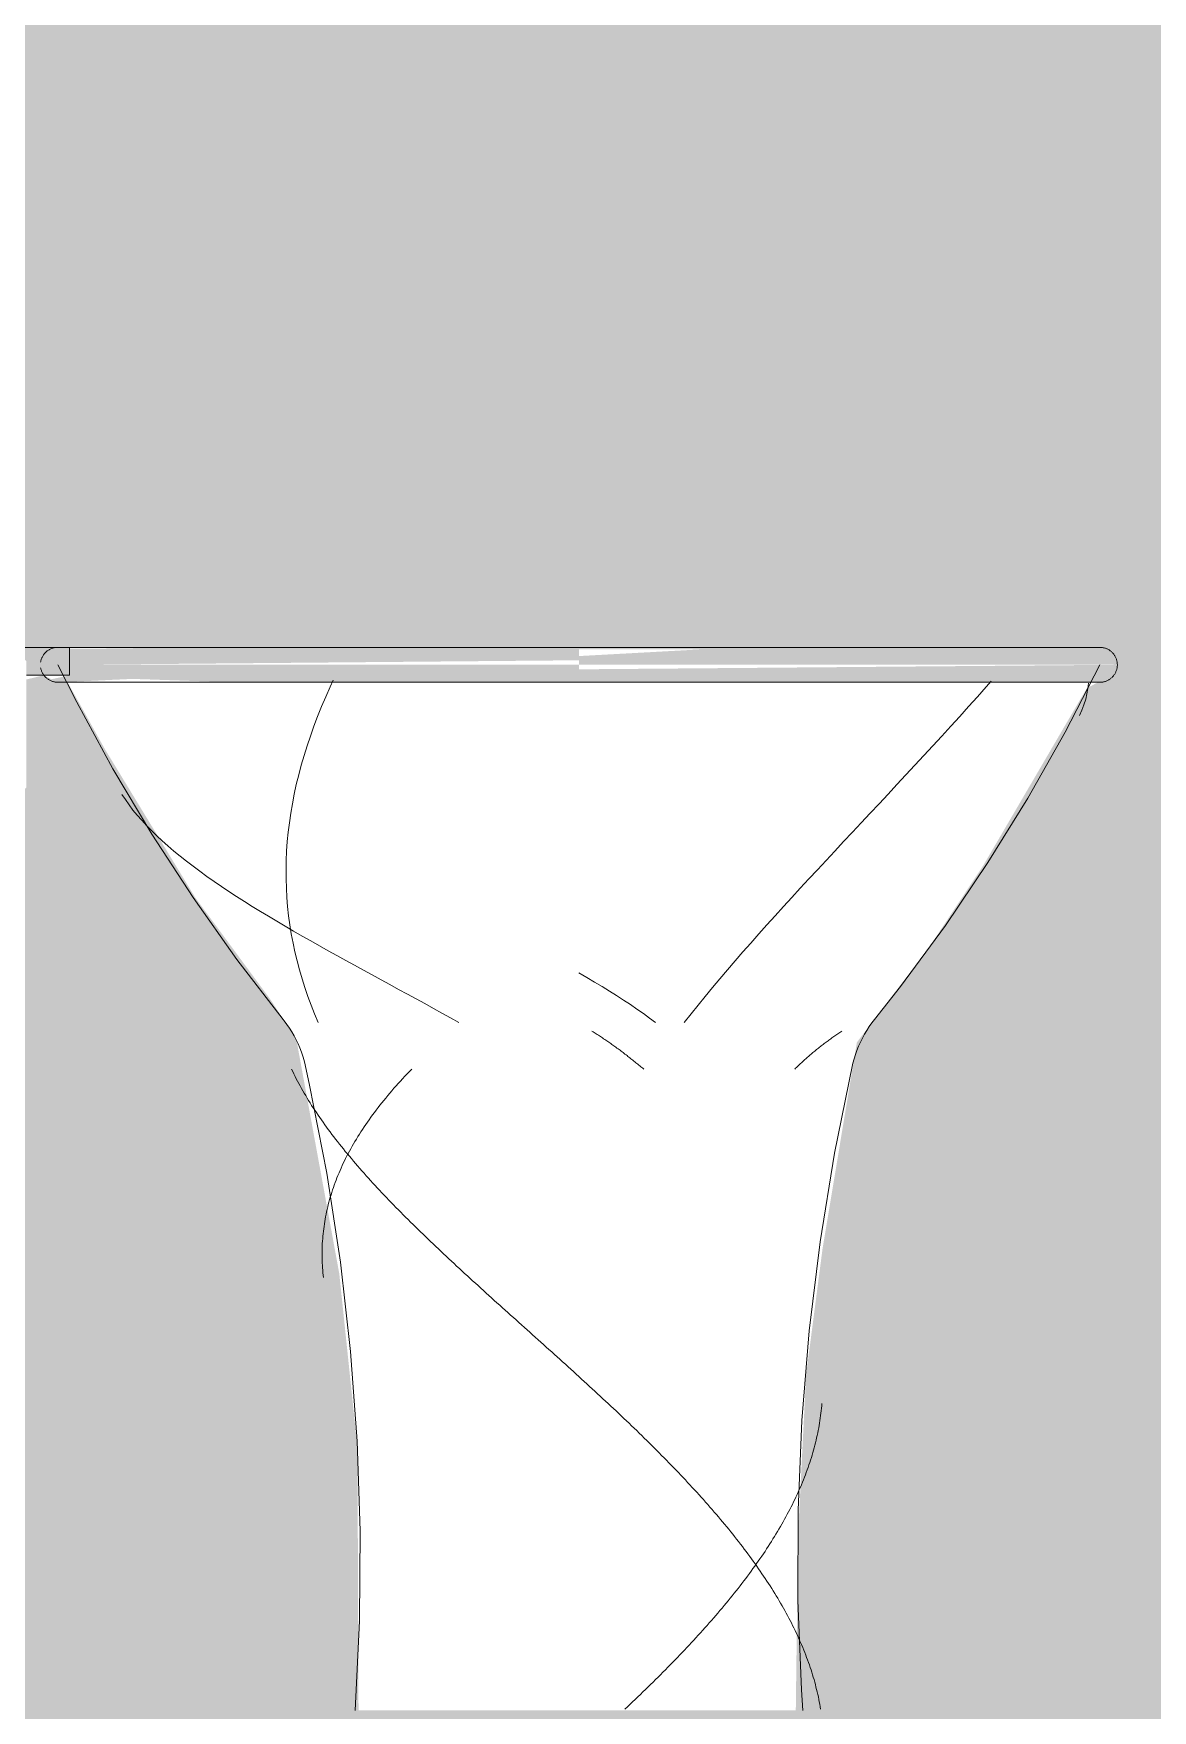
# Model space of a CAD drawing. Header units: inches. Extents: x -54868 to -186, y -265 to 853.
# Drawn here: x -25800.01 to -25780.01, y 101.31 to 131.28 of the extents above; entities that cross this region are included whole.
import ezdxf

# ---------------------------------------------------------------- set-up
doc = ezdxf.new("R2010")
doc.units = ezdxf.units.IN
doc.header["$MEASUREMENT"] = 0
doc.layers.add('A-DOOR', color=31, linetype='Continuous', lineweight=9)
doc.layers.add('Q-SPCQ', color=91, linetype='Continuous', lineweight=9)

# ---------------------------------------------------------------- blocks, each defined once
blk = doc.blocks.new('opening - opening-837279-Section 13')
at = {"layer": 'A-DOOR'}
h = blk.add_hatch(color=256, dxfattribs=at)
h.paths.add_polyline_path([(-25971.89, 0), (-25834.39, 0), (-25834.39, 36), (-25726.39, 36), (-25726.39, 142.018), (-25805.39, 141.94), (-25805.39, 120.312), (-25780.838, 120.258), (-25780.64, 120), (-25780.953, 119.705), (-25781.186, 119.581), (-25783.039, 116.41), (-25784.007, 114.949), (-25785.296, 113.253), (-25785.91, 109.563), (-25786.203, 107.316), (-25786.348, 104.43), (-25786.388, 101.312), (-25794.204, 101.312), (-25794.223, 106.007), (-25794.548, 109.119), (-25795.313, 113.294), (-25795.765, 113.999), (-25797.117, 115.831), (-25798.74, 118.496), (-25799.408, 119.696), (-25799.692, 119.742), (-25799.832, 119.812), (-25800.14, 119.738), (-25800.14, 117.812), (-25803.64, 114.312), (-25805.39, 114.312), (-25805.39, 114), (-25807.89, 114), (-25807.89, 117.353), (-25810.921, 118.688), (-25812.578, 118.688), (-25812.578, 118.813), (-25815.14, 118.813), (-25815.14, 119.437), (-25815.328, 119.437), (-25815.328, 119.75), (-25815.703, 119.75), (-25815.703, 119.312), (-25815.453, 119.312), (-25815.453, 119.125), (-25815.703, 119.125), (-25815.703, 116), (-25822.328, 116), (-25822.399, 119.794), (-25822.678, 119.799), (-25822.831, 120), (-25822.601, 120.202), (-25822.328, 120.25), (-25822.328, 128.125), (-25822.578, 128.125), (-25822.578, 128.312), (-25822.328, 128.312), (-25822.328, 128.75), (-25822.703, 128.75), (-25822.703, 128.437), (-25822.89, 128.437), (-25822.89, 128), (-25826.328, 128), (-25826.328, 130.75), (-25826.453, 130.75), (-25826.535, 135.625), (-25828.522, 135.618), (-25828.968, 135.46), (-25832.384, 142.018), (-25971.39, 142.018), (-25971.39, 145), (-25971.89, 144.961), (-25971.89, 20.032)], flags=0)
h.paths.add_polyline_path([(-25815.703, 120.25), (-25815.328, 120.25), (-25815.24, 120.562), (-25815.14, 120.562), (-25815.14, 122.563), (-25815.01, 122.634), (-25814.901, 123.063), (-25814.89, 123.063), (-25814.89, 134.687), (-25815.14, 134.687), (-25815.14, 135.125), (-25815.328, 135.125), (-25815.328, 135.437), (-25815.703, 135.437), (-25815.703, 135), (-25815.453, 135), (-25815.453, 134.812), (-25815.703, 134.812), (-25815.631, 129.208), (-25815.3, 129.132), (-25815.24, 128.946), (-25815.429, 128.797), (-25815.703, 128.75), (-25815.703, 120.875), (-25815.453, 120.875), (-25815.453, 120.687), (-25815.703, 120.687), (-25815.703, 120.562)], flags=0)
h.paths.add_polyline_path([(-25807.89, 120.384), (-25807.89, 122), (-25807.64, 122), (-25807.64, 142.018), (-25808.124, 141.94), (-25811.078, 137.708), (-25811.078, 121.688), (-25810.759, 121.688)], flags=0)
h.paths.add_polyline_path([(-25812.89, 122.688), (-25812.887, 123.063), (-25812.578, 123.063), (-25812.578, 134.687), (-25813.015, 134.687), (-25812.953, 123.063), (-25812.926, 123.063)], flags=0)
h.paths.add_polyline_path([(-25822.703, 129.25), (-25822.328, 129.25), (-25822.328, 129.687), (-25822.578, 129.687), (-25822.578, 129.875), (-25822.328, 129.875), (-25822.399, 135.481), (-25822.678, 135.486), (-25822.831, 135.687), (-25822.601, 135.89), (-25822.328, 135.937), (-25822.328, 142.018), (-25824.453, 141.94), (-25824.43, 137.75), (-25824.328, 137.75), (-25824.364, 130.75), (-25824.453, 130.75), (-25824.368, 130), (-25822.89, 130), (-25822.89, 129.562), (-25822.703, 129.562)], flags=0)
h.paths.add_polyline_path([(-25815.328, 135.937), (-25815.24, 136.25), (-25815.14, 136.25), (-25815.14, 136.687), (-25814.89, 136.687), (-25814.89, 142.018), (-25815.703, 141.94), (-25815.703, 136.562), (-25815.453, 136.562), (-25815.453, 136.375), (-25815.703, 136.375), (-25815.703, 135.937)], flags=0)
h.paths.add_polyline_path([(-25812.589, 136.687), (-25812.578, 136.687), (-25812.578, 142.018), (-25813.015, 141.94), (-25813.015, 136.687), (-25812.614, 136.687)], flags=0)
h.paths.add_polyline_path([(-25827.851, 137.375), (-25826.453, 137.375), (-25826.417, 137.75), (-25826.328, 137.75), (-25826.328, 142.018), (-25830.229, 141.94), (-25828.171, 137.989)], flags=0)
h.paths.add_polyline_path([(-25811.078, 138.144), (-25808.374, 142.018), (-25811.078, 141.94)], flags=0)
blk = doc.blocks.new('FP_49-Section 13')
at = {"layer": 'Q-SPCQ'}
for p, q in [((-25795.4, 112.774), (-25795.38, 112.731)), ((-25795.38, 112.731), (-25795.359, 112.688)), ((-25795.359, 112.688), (-25795.338, 112.645)), ((-25793.336, 112.689), (-25793.377, 112.646)), ((-25793.295, 112.731), (-25793.336, 112.689)), ((-25793.254, 112.774), (-25793.295, 112.731)), ((-25795.338, 112.645), (-25795.316, 112.602)), ((-25795.316, 112.602), (-25795.293, 112.559)), ((-25795.293, 112.559), (-25795.271, 112.516)), ((-25795.271, 112.516), (-25795.247, 112.473)), ((-25795.247, 112.473), (-25795.223, 112.43)), ((-25795.223, 112.43), (-25795.199, 112.386)), ((-25795.199, 112.386), (-25795.174, 112.343)), ((-25793.609, 112.388), (-25793.646, 112.345)), ((-25793.572, 112.431), (-25793.609, 112.388)), ((-25793.534, 112.474), (-25793.572, 112.431)), ((-25793.495, 112.517), (-25793.534, 112.474)), ((-25793.456, 112.56), (-25793.495, 112.517)), ((-25793.417, 112.603), (-25793.456, 112.56)), ((-25793.377, 112.646), (-25793.417, 112.603)), ((-25795.174, 112.343), (-25795.148, 112.3)), ((-25795.148, 112.3), (-25795.123, 112.257)), ((-25795.123, 112.257), (-25795.096, 112.214)), ((-25795.096, 112.214), (-25795.069, 112.17)), ((-25795.069, 112.17), (-25795.042, 112.127)), ((-25795.042, 112.127), (-25795.014, 112.084)), ((-25793.855, 112.086), (-25793.889, 112.043)), ((-25793.822, 112.129), (-25793.855, 112.086)), ((-25793.788, 112.172), (-25793.822, 112.129)), ((-25793.753, 112.215), (-25793.788, 112.172)), ((-25793.718, 112.258), (-25793.753, 112.215)), ((-25793.682, 112.301), (-25793.718, 112.258)), ((-25793.646, 112.345), (-25793.682, 112.301)), ((-25795.014, 112.084), (-25794.986, 112.041)), ((-25794.986, 112.041), (-25794.957, 111.997)), ((-25794.957, 111.997), (-25794.928, 111.954)), ((-25794.928, 111.954), (-25794.898, 111.911)), ((-25794.898, 111.911), (-25794.868, 111.868)), ((-25794.868, 111.868), (-25794.838, 111.824)), ((-25794.838, 111.824), (-25794.807, 111.781)), ((-25794.046, 111.827), (-25794.075, 111.784)), ((-25794.015, 111.87), (-25794.046, 111.827)), ((-25793.984, 111.914), (-25794.015, 111.87)), ((-25793.953, 111.957), (-25793.984, 111.914)), ((-25793.921, 112), (-25793.953, 111.957)), ((-25793.889, 112.043), (-25793.921, 112)), ((-25794.807, 111.781), (-25794.776, 111.738)), ((-25794.776, 111.738), (-25794.744, 111.694)), ((-25794.744, 111.694), (-25794.712, 111.651)), ((-25794.712, 111.651), (-25794.679, 111.608)), ((-25794.679, 111.608), (-25794.646, 111.564)), ((-25794.646, 111.564), (-25794.613, 111.521)), ((-25794.613, 111.521), (-25794.579, 111.478)), ((-25794.242, 111.525), (-25794.268, 111.482)), ((-25794.216, 111.568), (-25794.242, 111.525)), ((-25794.189, 111.611), (-25794.216, 111.568)), ((-25794.161, 111.655), (-25794.189, 111.611)), ((-25794.133, 111.698), (-25794.161, 111.655)), ((-25794.105, 111.741), (-25794.133, 111.698)), ((-25794.075, 111.784), (-25794.105, 111.741)), ((-25794.579, 111.478), (-25794.545, 111.434)), ((-25794.545, 111.434), (-25794.51, 111.391)), ((-25794.51, 111.391), (-25794.475, 111.348)), ((-25794.475, 111.348), (-25794.44, 111.304)), ((-25794.44, 111.304), (-25794.404, 111.261)), ((-25794.412, 111.222), (-25794.434, 111.179)), ((-25794.389, 111.265), (-25794.412, 111.222)), ((-25794.404, 111.261), (-25794.368, 111.217)), ((-25794.366, 111.309), (-25794.389, 111.265)), ((-25794.368, 111.217), (-25794.332, 111.174)), ((-25794.342, 111.352), (-25794.366, 111.309)), ((-25794.318, 111.395), (-25794.342, 111.352)), ((-25794.293, 111.439), (-25794.318, 111.395)), ((-25794.268, 111.482), (-25794.293, 111.439)), ((-25794.553, 110.919), (-25794.572, 110.876)), ((-25794.535, 110.962), (-25794.553, 110.919)), ((-25794.516, 111.006), (-25794.535, 110.962)), ((-25794.496, 111.049), (-25794.516, 111.006)), ((-25794.476, 111.092), (-25794.496, 111.049)), ((-25794.455, 111.136), (-25794.476, 111.092)), ((-25794.434, 111.179), (-25794.455, 111.136)), ((-25794.332, 111.174), (-25794.295, 111.13)), ((-25794.295, 111.13), (-25794.258, 111.087)), ((-25794.258, 111.087), (-25794.22, 111.044)), ((-25794.22, 111.044), (-25794.182, 111)), ((-25794.182, 111), (-25794.144, 110.957)), ((-25794.144, 110.957), (-25794.106, 110.913)), ((-25794.106, 110.913), (-25794.067, 110.87)), ((-25794.668, 110.615), (-25794.682, 110.572)), ((-25794.653, 110.659), (-25794.668, 110.615)), ((-25794.638, 110.702), (-25794.653, 110.659)), ((-25794.622, 110.745), (-25794.638, 110.702)), ((-25794.606, 110.789), (-25794.622, 110.745)), ((-25794.589, 110.832), (-25794.606, 110.789)), ((-25794.572, 110.876), (-25794.589, 110.832)), ((-25794.067, 110.87), (-25794.028, 110.826)), ((-25794.028, 110.826), (-25793.988, 110.783)), ((-25793.988, 110.783), (-25793.948, 110.739)), ((-25793.948, 110.739), (-25793.908, 110.696)), ((-25793.908, 110.696), (-25793.868, 110.652)), ((-25793.868, 110.652), (-25793.827, 110.609)), ((-25793.827, 110.609), (-25793.786, 110.565)), ((-25794.755, 110.311), (-25794.765, 110.268)), ((-25794.744, 110.355), (-25794.755, 110.311)), ((-25794.733, 110.398), (-25794.744, 110.355)), ((-25794.721, 110.442), (-25794.733, 110.398)), ((-25794.709, 110.485), (-25794.721, 110.442)), ((-25794.696, 110.528), (-25794.709, 110.485)), ((-25794.682, 110.572), (-25794.696, 110.528)), ((-25793.786, 110.565), (-25793.745, 110.521)), ((-25793.745, 110.521), (-25793.704, 110.478)), ((-25793.704, 110.478), (-25793.662, 110.434)), ((-25793.662, 110.434), (-25793.62, 110.391)), ((-25793.62, 110.391), (-25793.577, 110.347)), ((-25793.577, 110.347), (-25793.535, 110.304)), ((-25793.535, 110.304), (-25793.492, 110.26)), ((-25794.815, 110.007), (-25794.821, 109.963)), ((-25794.808, 110.05), (-25794.815, 110.007)), ((-25794.801, 110.094), (-25794.808, 110.05)), ((-25794.792, 110.137), (-25794.801, 110.094)), ((-25794.784, 110.181), (-25794.792, 110.137)), ((-25794.775, 110.224), (-25794.784, 110.181)), ((-25794.765, 110.268), (-25794.775, 110.224)), ((-25793.492, 110.26), (-25793.449, 110.216)), ((-25793.449, 110.216), (-25793.406, 110.173)), ((-25793.406, 110.173), (-25793.362, 110.129)), ((-25793.362, 110.129), (-25793.318, 110.086)), ((-25793.318, 110.086), (-25793.274, 110.042)), ((-25793.274, 110.042), (-25793.23, 109.998)), ((-25793.23, 109.998), (-25793.186, 109.955)), ((-25794.848, 109.702), (-25794.851, 109.658)), ((-25794.845, 109.746), (-25794.848, 109.702)), ((-25794.841, 109.789), (-25794.845, 109.746)), ((-25794.837, 109.833), (-25794.841, 109.789)), ((-25794.832, 109.876), (-25794.837, 109.833)), ((-25794.827, 109.92), (-25794.832, 109.876)), ((-25794.821, 109.963), (-25794.827, 109.92)), ((-25793.186, 109.955), (-25793.141, 109.911)), ((-25793.141, 109.911), (-25793.096, 109.867)), ((-25793.096, 109.867), (-25793.051, 109.824)), ((-25793.051, 109.824), (-25793.006, 109.78)), ((-25793.006, 109.78), (-25792.96, 109.736)), ((-25792.96, 109.736), (-25792.915, 109.692)), ((-25792.915, 109.692), (-25792.869, 109.649)), ((-25794.855, 109.528), (-25794.856, 109.484)), ((-25794.856, 109.484), (-25794.855, 109.441)), ((-25794.854, 109.571), (-25794.855, 109.528)), ((-25794.855, 109.441), (-25794.855, 109.397)), ((-25794.855, 109.397), (-25794.854, 109.353)), ((-25794.853, 109.615), (-25794.854, 109.571)), ((-25794.851, 109.658), (-25794.853, 109.615)), ((-25792.869, 109.649), (-25792.823, 109.605)), ((-25792.823, 109.605), (-25792.777, 109.561)), ((-25792.777, 109.561), (-25792.731, 109.518)), ((-25792.731, 109.518), (-25792.684, 109.474)), ((-25792.684, 109.474), (-25792.637, 109.43)), ((-25792.637, 109.43), (-25792.591, 109.386)), ((-25794.854, 109.353), (-25794.852, 109.31)), ((-25794.852, 109.31), (-25794.85, 109.266)), ((-25794.85, 109.266), (-25794.847, 109.222)), ((-25794.847, 109.222), (-25794.844, 109.179)), ((-25794.844, 109.179), (-25794.84, 109.135)), ((-25794.84, 109.135), (-25794.836, 109.092)), ((-25794.836, 109.092), (-25794.831, 109.048)), ((-25792.591, 109.386), (-25792.544, 109.343)), ((-25792.544, 109.343), (-25792.497, 109.299)), ((-25792.497, 109.299), (-25792.45, 109.255)), ((-25792.45, 109.255), (-25792.402, 109.211)), ((-25792.402, 109.211), (-25792.355, 109.168)), ((-25792.355, 109.168), (-25792.307, 109.124)), ((-25792.307, 109.124), (-25792.259, 109.08)), ((-25792.259, 109.08), (-25792.212, 109.036)), ((-25792.212, 109.036), (-25792.164, 108.992)), ((-25792.164, 108.992), (-25792.116, 108.949)), ((-25792.116, 108.949), (-25792.068, 108.905)), ((-25792.068, 108.905), (-25792.02, 108.861)), ((-25792.02, 108.861), (-25791.971, 108.817)), ((-25791.971, 108.817), (-25791.923, 108.773)), ((-25791.923, 108.773), (-25791.874, 108.729)), ((-25791.874, 108.729), (-25791.826, 108.686)), ((-25791.826, 108.686), (-25791.777, 108.642)), ((-25791.777, 108.642), (-25791.729, 108.598)), ((-25791.729, 108.598), (-25791.68, 108.554)), ((-25791.68, 108.554), (-25791.631, 108.51)), ((-25791.631, 108.51), (-25791.583, 108.466)), ((-25791.583, 108.466), (-25791.534, 108.422)), ((-25791.534, 108.422), (-25791.485, 108.379)), ((-25791.485, 108.379), (-25791.436, 108.335)), ((-25791.436, 108.335), (-25791.387, 108.291)), ((-25791.387, 108.291), (-25791.338, 108.247)), ((-25791.338, 108.247), (-25791.289, 108.203)), ((-25791.289, 108.203), (-25791.24, 108.159)), ((-25791.24, 108.159), (-25791.191, 108.115)), ((-25791.191, 108.115), (-25791.142, 108.071)), ((-25791.142, 108.071), (-25791.093, 108.027)), ((-25791.093, 108.027), (-25791.044, 107.983)), ((-25791.044, 107.983), (-25790.995, 107.939)), ((-25790.995, 107.939), (-25790.947, 107.896)), ((-25790.947, 107.896), (-25790.898, 107.852)), ((-25790.898, 107.852), (-25790.849, 107.808)), ((-25790.849, 107.808), (-25790.8, 107.764)), ((-25790.8, 107.764), (-25790.751, 107.72)), ((-25790.751, 107.72), (-25790.702, 107.676)), ((-25790.702, 107.676), (-25790.653, 107.632)), ((-25790.653, 107.632), (-25790.605, 107.588)), ((-25790.605, 107.588), (-25790.556, 107.544)), ((-25790.556, 107.544), (-25790.507, 107.5)), ((-25790.507, 107.5), (-25790.459, 107.456)), ((-25790.459, 107.456), (-25790.41, 107.412)), ((-25790.41, 107.412), (-25790.362, 107.368)), ((-25790.362, 107.368), (-25790.314, 107.324)), ((-25790.314, 107.324), (-25790.265, 107.28))]:
    blk.add_line(p, q, dxfattribs=at)
at = {"layer": 'Q-SPCQ', "flags": 128}
blk.add_lwpolyline([(-25794.265, 101.312), (-25794.189, 102.917), (-25794.177, 104.523), (-25794.23, 106.128), (-25794.346, 107.73), (-25794.527, 109.325), (-25794.771, 110.913), (-25795.078, 112.489), (-25795.158, 112.849)], dxfattribs=at)
blk = doc.blocks.new('FP_50-Section 13')
at = {"layer": 'Q-SPCQ'}
for p, q in [((-25790.265, 107.28), (-25790.217, 107.236)), ((-25790.217, 107.236), (-25790.169, 107.192)), ((-25790.169, 107.192), (-25790.121, 107.148)), ((-25790.121, 107.148), (-25790.073, 107.104)), ((-25790.073, 107.104), (-25790.025, 107.06)), ((-25790.025, 107.06), (-25789.978, 107.016)), ((-25789.978, 107.016), (-25789.93, 106.972)), ((-25789.93, 106.972), (-25789.883, 106.928)), ((-25789.883, 106.928), (-25789.835, 106.884)), ((-25789.835, 106.884), (-25789.788, 106.84)), ((-25789.788, 106.84), (-25789.741, 106.796)), ((-25789.741, 106.796), (-25789.694, 106.752)), ((-25789.694, 106.752), (-25789.647, 106.709)), ((-25789.647, 106.709), (-25789.601, 106.665)), ((-25785.929, 106.713), (-25785.933, 106.669)), ((-25785.924, 106.757), (-25785.929, 106.713)), ((-25785.921, 106.801), (-25785.924, 106.757)), ((-25789.601, 106.665), (-25789.554, 106.621)), ((-25789.554, 106.621), (-25789.508, 106.577)), ((-25789.508, 106.577), (-25789.461, 106.533)), ((-25789.461, 106.533), (-25789.415, 106.489)), ((-25789.415, 106.489), (-25789.369, 106.445)), ((-25789.369, 106.445), (-25789.323, 106.401)), ((-25789.323, 106.401), (-25789.278, 106.357)), ((-25785.971, 106.405), (-25785.978, 106.361)), ((-25785.963, 106.449), (-25785.971, 106.405)), ((-25785.956, 106.493), (-25785.963, 106.449)), ((-25785.95, 106.537), (-25785.956, 106.493)), ((-25785.944, 106.581), (-25785.95, 106.537)), ((-25785.938, 106.625), (-25785.944, 106.581)), ((-25785.933, 106.669), (-25785.938, 106.625)), ((-25789.278, 106.357), (-25789.232, 106.313)), ((-25789.232, 106.313), (-25789.187, 106.269)), ((-25789.187, 106.269), (-25789.142, 106.225)), ((-25789.142, 106.225), (-25789.097, 106.181)), ((-25789.097, 106.181), (-25789.052, 106.137)), ((-25789.052, 106.137), (-25789.007, 106.093)), ((-25789.007, 106.093), (-25788.963, 106.049)), ((-25786.036, 106.096), (-25786.047, 106.052)), ((-25786.025, 106.141), (-25786.036, 106.096)), ((-25786.015, 106.185), (-25786.025, 106.141)), ((-25786.005, 106.229), (-25786.015, 106.185)), ((-25785.996, 106.273), (-25786.005, 106.229)), ((-25785.987, 106.317), (-25785.996, 106.273)), ((-25785.978, 106.361), (-25785.987, 106.317)), ((-25788.963, 106.049), (-25788.918, 106.005)), ((-25788.918, 106.005), (-25788.874, 105.96)), ((-25788.874, 105.96), (-25788.83, 105.916)), ((-25788.83, 105.916), (-25788.787, 105.872)), ((-25788.787, 105.872), (-25788.743, 105.828)), ((-25788.743, 105.828), (-25788.7, 105.784)), ((-25786.11, 105.832), (-25786.124, 105.788)), ((-25786.096, 105.876), (-25786.11, 105.832)), ((-25786.083, 105.92), (-25786.096, 105.876)), ((-25786.071, 105.964), (-25786.083, 105.92)), ((-25786.059, 106.008), (-25786.071, 105.964)), ((-25786.047, 106.052), (-25786.059, 106.008)), ((-25788.7, 105.784), (-25788.657, 105.74)), ((-25788.657, 105.74), (-25788.614, 105.696)), ((-25788.614, 105.696), (-25788.572, 105.652)), ((-25788.572, 105.652), (-25788.529, 105.608)), ((-25788.529, 105.608), (-25788.487, 105.564)), ((-25788.487, 105.564), (-25788.445, 105.52)), ((-25788.445, 105.52), (-25788.403, 105.476)), ((-25786.217, 105.524), (-25786.234, 105.479)), ((-25786.2, 105.568), (-25786.217, 105.524)), ((-25786.184, 105.612), (-25786.2, 105.568)), ((-25786.168, 105.656), (-25786.184, 105.612)), ((-25786.153, 105.7), (-25786.168, 105.656)), ((-25786.138, 105.744), (-25786.153, 105.7)), ((-25786.124, 105.788), (-25786.138, 105.744)), ((-25788.403, 105.476), (-25788.362, 105.432)), ((-25788.362, 105.432), (-25788.321, 105.388)), ((-25788.321, 105.388), (-25788.28, 105.344)), ((-25788.28, 105.344), (-25788.239, 105.3)), ((-25788.239, 105.3), (-25788.198, 105.256)), ((-25788.198, 105.256), (-25788.158, 105.212)), ((-25788.158, 105.212), (-25788.118, 105.168)), ((-25786.345, 105.215), (-25786.365, 105.171)), ((-25786.325, 105.259), (-25786.345, 105.215)), ((-25786.306, 105.303), (-25786.325, 105.259)), ((-25786.287, 105.347), (-25786.306, 105.303)), ((-25786.269, 105.391), (-25786.287, 105.347)), ((-25786.251, 105.435), (-25786.269, 105.391)), ((-25786.234, 105.479), (-25786.251, 105.435)), ((-25788.118, 105.168), (-25788.078, 105.124)), ((-25788.078, 105.124), (-25788.039, 105.08)), ((-25788.039, 105.08), (-25788, 105.036)), ((-25788, 105.036), (-25787.961, 104.991)), ((-25787.961, 104.991), (-25787.922, 104.947)), ((-25787.922, 104.947), (-25787.884, 104.903)), ((-25787.884, 104.903), (-25787.846, 104.859)), ((-25786.494, 104.906), (-25786.517, 104.862)), ((-25786.471, 104.95), (-25786.494, 104.906)), ((-25786.449, 104.994), (-25786.471, 104.95)), ((-25786.428, 105.039), (-25786.449, 104.994)), ((-25786.406, 105.083), (-25786.428, 105.039)), ((-25786.385, 105.127), (-25786.406, 105.083)), ((-25786.365, 105.171), (-25786.385, 105.127)), ((-25787.846, 104.859), (-25787.808, 104.815)), ((-25787.808, 104.815), (-25787.77, 104.771)), ((-25787.77, 104.771), (-25787.733, 104.727)), ((-25787.733, 104.727), (-25787.696, 104.683)), ((-25787.696, 104.683), (-25787.66, 104.639)), ((-25787.66, 104.639), (-25787.623, 104.595)), ((-25787.623, 104.595), (-25787.587, 104.551)), ((-25786.663, 104.598), (-25786.689, 104.553)), ((-25786.638, 104.642), (-25786.663, 104.598)), ((-25786.613, 104.686), (-25786.638, 104.642)), ((-25786.588, 104.73), (-25786.613, 104.686)), ((-25786.564, 104.774), (-25786.588, 104.73)), ((-25786.54, 104.818), (-25786.564, 104.774)), ((-25786.517, 104.862), (-25786.54, 104.818)), ((-25787.587, 104.551), (-25787.551, 104.507)), ((-25787.551, 104.507), (-25787.516, 104.463)), ((-25787.516, 104.463), (-25787.481, 104.419)), ((-25787.481, 104.419), (-25787.446, 104.375)), ((-25787.446, 104.375), (-25787.411, 104.33)), ((-25787.411, 104.33), (-25787.377, 104.286)), ((-25786.824, 104.333), (-25786.852, 104.289)), ((-25786.796, 104.377), (-25786.824, 104.333)), ((-25786.769, 104.421), (-25786.796, 104.377)), ((-25786.742, 104.465), (-25786.769, 104.421)), ((-25786.715, 104.509), (-25786.742, 104.465)), ((-25786.689, 104.553), (-25786.715, 104.509)), ((-25787.377, 104.286), (-25787.343, 104.242)), ((-25787.343, 104.242), (-25787.31, 104.198)), ((-25787.31, 104.198), (-25787.276, 104.154)), ((-25787.276, 104.154), (-25787.244, 104.11)), ((-25787.244, 104.11), (-25787.211, 104.066)), ((-25787.211, 104.066), (-25787.179, 104.022)), ((-25787.179, 104.022), (-25787.147, 103.978)), ((-25787.028, 104.024), (-25787.059, 103.98)), ((-25786.998, 104.068), (-25787.028, 104.024)), ((-25786.968, 104.112), (-25786.998, 104.068)), ((-25786.938, 104.156), (-25786.968, 104.112)), ((-25786.909, 104.201), (-25786.938, 104.156)), ((-25786.88, 104.245), (-25786.909, 104.201)), ((-25786.852, 104.289), (-25786.88, 104.245)), ((-25787.25, 103.715), (-25787.283, 103.671)), ((-25787.217, 103.759), (-25787.25, 103.715)), ((-25787.185, 103.804), (-25787.217, 103.759)), ((-25787.153, 103.848), (-25787.185, 103.804)), ((-25787.121, 103.892), (-25787.153, 103.848)), ((-25787.147, 103.978), (-25787.115, 103.934)), ((-25787.09, 103.936), (-25787.121, 103.892)), ((-25787.115, 103.934), (-25787.084, 103.89)), ((-25787.059, 103.98), (-25787.09, 103.936)), ((-25787.084, 103.89), (-25787.053, 103.846)), ((-25787.053, 103.846), (-25787.023, 103.802)), ((-25787.023, 103.802), (-25786.993, 103.757)), ((-25786.993, 103.757), (-25786.963, 103.713)), ((-25786.963, 103.713), (-25786.933, 103.669)), ((-25787.488, 103.407), (-25787.524, 103.362)), ((-25787.453, 103.451), (-25787.488, 103.407)), ((-25787.419, 103.495), (-25787.453, 103.451)), ((-25787.384, 103.539), (-25787.419, 103.495)), ((-25787.35, 103.583), (-25787.384, 103.539)), ((-25787.316, 103.627), (-25787.35, 103.583)), ((-25787.283, 103.671), (-25787.316, 103.627)), ((-25786.933, 103.669), (-25786.904, 103.625)), ((-25786.904, 103.625), (-25786.875, 103.581)), ((-25786.875, 103.581), (-25786.847, 103.537)), ((-25786.847, 103.537), (-25786.819, 103.493)), ((-25786.819, 103.493), (-25786.791, 103.449)), ((-25786.791, 103.449), (-25786.764, 103.405)), ((-25786.764, 103.405), (-25786.737, 103.361)), ((-25787.743, 103.098), (-25787.78, 103.054)), ((-25787.706, 103.142), (-25787.743, 103.098)), ((-25787.669, 103.186), (-25787.706, 103.142)), ((-25787.632, 103.23), (-25787.669, 103.186)), ((-25787.596, 103.274), (-25787.632, 103.23)), ((-25787.56, 103.318), (-25787.596, 103.274)), ((-25787.524, 103.362), (-25787.56, 103.318)), ((-25786.737, 103.361), (-25786.711, 103.317)), ((-25786.711, 103.317), (-25786.685, 103.273)), ((-25786.685, 103.273), (-25786.659, 103.229)), ((-25786.659, 103.229), (-25786.633, 103.185)), ((-25786.633, 103.185), (-25786.609, 103.14)), ((-25786.609, 103.14), (-25786.584, 103.096)), ((-25786.584, 103.096), (-25786.56, 103.052)), ((-25787.973, 102.833), (-25788.012, 102.789)), ((-25787.934, 102.877), (-25787.973, 102.833)), ((-25787.895, 102.921), (-25787.934, 102.877)), ((-25787.856, 102.966), (-25787.895, 102.921)), ((-25787.818, 103.01), (-25787.856, 102.966)), ((-25787.78, 103.054), (-25787.818, 103.01)), ((-25786.56, 103.052), (-25786.536, 103.008)), ((-25786.536, 103.008), (-25786.513, 102.964)), ((-25786.513, 102.964), (-25786.49, 102.92)), ((-25786.49, 102.92), (-25786.467, 102.876)), ((-25786.467, 102.876), (-25786.445, 102.832)), ((-25786.445, 102.832), (-25786.423, 102.788)), ((-25788.253, 102.525), (-25788.294, 102.481)), ((-25788.212, 102.569), (-25788.253, 102.525)), ((-25788.172, 102.613), (-25788.212, 102.569)), ((-25788.131, 102.657), (-25788.172, 102.613)), ((-25788.091, 102.701), (-25788.131, 102.657)), ((-25788.051, 102.745), (-25788.091, 102.701)), ((-25788.012, 102.789), (-25788.051, 102.745)), ((-25786.423, 102.788), (-25786.401, 102.744)), ((-25786.401, 102.744), (-25786.381, 102.7)), ((-25786.381, 102.7), (-25786.36, 102.656)), ((-25786.36, 102.656), (-25786.34, 102.612)), ((-25786.34, 102.612), (-25786.32, 102.568)), ((-25786.32, 102.568), (-25786.301, 102.524)), ((-25786.301, 102.524), (-25786.282, 102.48)), ((-25788.547, 102.216), (-25788.589, 102.172)), ((-25788.504, 102.26), (-25788.547, 102.216)), ((-25788.462, 102.304), (-25788.504, 102.26)), ((-25788.419, 102.348), (-25788.462, 102.304)), ((-25788.377, 102.392), (-25788.419, 102.348)), ((-25788.336, 102.436), (-25788.377, 102.392)), ((-25788.294, 102.481), (-25788.336, 102.436)), ((-25786.282, 102.48), (-25786.263, 102.436)), ((-25786.263, 102.436), (-25786.245, 102.392)), ((-25786.245, 102.392), (-25786.228, 102.347)), ((-25786.228, 102.347), (-25786.21, 102.303)), ((-25786.21, 102.303), (-25786.194, 102.259)), ((-25786.194, 102.259), (-25786.177, 102.215)), ((-25786.177, 102.215), (-25786.161, 102.171)), ((-25788.851, 101.908), (-25788.896, 101.864)), ((-25788.807, 101.952), (-25788.851, 101.908)), ((-25788.763, 101.996), (-25788.807, 101.952)), ((-25788.719, 102.04), (-25788.763, 101.996)), ((-25788.676, 102.084), (-25788.719, 102.04)), ((-25788.632, 102.128), (-25788.676, 102.084)), ((-25788.589, 102.172), (-25788.632, 102.128)), ((-25786.161, 102.171), (-25786.146, 102.127)), ((-25786.146, 102.127), (-25786.131, 102.083)), ((-25786.131, 102.083), (-25786.116, 102.039)), ((-25786.116, 102.039), (-25786.102, 101.995)), ((-25786.102, 101.995), (-25786.089, 101.951)), ((-25786.089, 101.951), (-25786.075, 101.907)), ((-25786.075, 101.907), (-25786.062, 101.863)), ((-25789.166, 101.599), (-25789.212, 101.555)), ((-25789.12, 101.643), (-25789.166, 101.599)), ((-25789.075, 101.687), (-25789.12, 101.643)), ((-25789.03, 101.731), (-25789.075, 101.687)), ((-25788.985, 101.776), (-25789.03, 101.731)), ((-25788.94, 101.82), (-25788.985, 101.776)), ((-25788.896, 101.864), (-25788.94, 101.82)), ((-25786.062, 101.863), (-25786.05, 101.819)), ((-25786.05, 101.819), (-25786.038, 101.775)), ((-25786.038, 101.775), (-25786.027, 101.731)), ((-25786.027, 101.731), (-25786.016, 101.687)), ((-25786.016, 101.687), (-25786.005, 101.643)), ((-25786.005, 101.643), (-25785.995, 101.599)), ((-25785.995, 101.599), (-25785.985, 101.555)), ((-25789.396, 101.379), (-25789.443, 101.335)), ((-25789.35, 101.423), (-25789.396, 101.379)), ((-25789.304, 101.467), (-25789.35, 101.423)), ((-25789.257, 101.511), (-25789.304, 101.467)), ((-25789.212, 101.555), (-25789.257, 101.511)), ((-25785.985, 101.555), (-25785.976, 101.511)), ((-25785.976, 101.511), (-25785.968, 101.467)), ((-25785.968, 101.467), (-25785.959, 101.423)), ((-25785.959, 101.423), (-25785.952, 101.379)), ((-25785.952, 101.379), (-25785.944, 101.335))]:
    blk.add_line(p, q, dxfattribs=at)
at = {"layer": 'Q-SPCQ', "flags": 128}
blk.add_lwpolyline([(-25785.373, 112.849), (-25785.695, 111.275), (-25785.953, 109.69), (-25786.148, 108.096), (-25786.28, 106.496), (-25786.347, 104.891), (-25786.35, 103.285), (-25786.288, 101.68), (-25786.265, 101.312)], dxfattribs=at)
blk = doc.blocks.new('FP_51-Section 13')
at = {"layer": 'Q-SPCQ'}
for p, q in [((-25794.713, 119.606), (-25794.791, 119.429)), ((-25794.657, 119.727), (-25794.713, 119.606)), ((-25794.791, 119.429), (-25794.866, 119.252)), ((-25794.936, 119.076), (-25795.003, 118.901)), ((-25794.866, 119.252), (-25794.936, 119.076)), ((-25795.065, 118.726), (-25795.124, 118.551)), ((-25795.003, 118.901), (-25795.065, 118.726)), ((-25795.124, 118.551), (-25795.178, 118.378)), ((-25795.228, 118.204), (-25795.274, 118.032)), ((-25795.178, 118.378), (-25795.228, 118.204)), ((-25795.316, 117.86), (-25795.353, 117.688)), ((-25795.274, 118.032), (-25795.316, 117.86)), ((-25798.432, 117.683), (-25798.372, 117.591)), ((-25798.372, 117.591), (-25798.306, 117.498)), ((-25798.306, 117.498), (-25798.236, 117.405)), ((-25795.386, 117.517), (-25795.415, 117.347)), ((-25795.353, 117.688), (-25795.386, 117.517)), ((-25798.236, 117.405), (-25798.161, 117.313)), ((-25798.161, 117.313), (-25798.08, 117.221)), ((-25798.08, 117.221), (-25797.995, 117.129)), ((-25795.415, 117.347), (-25795.44, 117.177)), ((-25797.995, 117.129), (-25797.906, 117.037)), ((-25797.906, 117.037), (-25797.812, 116.946)), ((-25797.812, 116.946), (-25797.713, 116.854)), ((-25795.46, 117.008), (-25795.477, 116.84)), ((-25795.44, 117.177), (-25795.46, 117.008)), ((-25797.713, 116.854), (-25797.611, 116.763)), ((-25797.611, 116.763), (-25797.504, 116.672)), ((-25797.504, 116.672), (-25797.393, 116.581)), ((-25797.393, 116.581), (-25797.279, 116.49)), ((-25795.489, 116.672), (-25795.496, 116.505)), ((-25795.477, 116.84), (-25795.489, 116.672)), ((-25797.279, 116.49), (-25797.161, 116.4)), ((-25797.161, 116.4), (-25797.039, 116.309)), ((-25797.039, 116.309), (-25796.914, 116.219)), ((-25795.496, 116.505), (-25795.5, 116.338)), ((-25795.5, 116.338), (-25795.499, 116.172)), ((-25796.914, 116.219), (-25796.786, 116.129)), ((-25796.786, 116.129), (-25796.655, 116.04)), ((-25796.655, 116.04), (-25796.521, 115.95)), ((-25795.499, 116.172), (-25795.494, 116.007)), ((-25795.494, 116.007), (-25795.485, 115.842)), ((-25796.521, 115.95), (-25796.384, 115.861)), ((-25796.384, 115.861), (-25796.245, 115.772)), ((-25796.245, 115.772), (-25796.103, 115.683)), ((-25796.103, 115.683), (-25795.959, 115.594)), ((-25795.485, 115.842), (-25795.471, 115.678)), ((-25795.959, 115.594), (-25795.813, 115.505)), ((-25795.813, 115.505), (-25795.665, 115.417)), ((-25795.665, 115.417), (-25795.515, 115.329)), ((-25795.471, 115.678), (-25795.453, 115.514)), ((-25795.453, 115.514), (-25795.432, 115.352)), ((-25795.515, 115.329), (-25795.364, 115.241)), ((-25795.432, 115.352), (-25795.406, 115.19)), ((-25795.406, 115.19), (-25795.375, 115.028)), ((-25795.364, 115.241), (-25795.211, 115.153)), ((-25795.211, 115.153), (-25795.057, 115.065)), ((-25795.375, 115.028), (-25795.341, 114.868)), ((-25795.341, 114.868), (-25795.303, 114.707)), ((-25795.057, 115.065), (-25794.903, 114.978)), ((-25794.903, 114.978), (-25794.747, 114.89)), ((-25794.747, 114.89), (-25794.59, 114.803)), ((-25794.59, 114.803), (-25794.433, 114.717)), ((-25795.303, 114.707), (-25795.26, 114.548)), ((-25795.26, 114.548), (-25795.214, 114.389)), ((-25794.433, 114.717), (-25794.275, 114.63)), ((-25794.275, 114.63), (-25794.117, 114.544)), ((-25794.117, 114.544), (-25793.96, 114.457)), ((-25795.214, 114.389), (-25795.163, 114.232)), ((-25795.163, 114.232), (-25795.109, 114.074)), ((-25793.96, 114.457), (-25793.802, 114.371)), ((-25793.802, 114.371), (-25793.644, 114.286)), ((-25793.644, 114.286), (-25793.487, 114.2)), ((-25793.487, 114.2), (-25793.331, 114.115)), ((-25795.109, 114.074), (-25795.051, 113.918)), ((-25795.051, 113.918), (-25794.989, 113.762)), ((-25793.331, 114.115), (-25793.175, 114.03)), ((-25793.175, 114.03), (-25793.02, 113.945)), ((-25793.02, 113.945), (-25792.866, 113.86)), ((-25794.989, 113.762), (-25794.923, 113.607)), ((-25792.866, 113.86), (-25792.713, 113.775)), ((-25792.713, 113.775), (-25792.562, 113.691)), ((-25792.562, 113.691), (-25792.412, 113.607))]:
    blk.add_line(p, q, dxfattribs=at)
at = {"layer": 'Q-SPCQ', "flags": 128}
blk.add_lwpolyline([(-25795.55, 113.662), (-25796.378, 114.735), (-25797.162, 115.84), (-25797.901, 116.975), (-25798.594, 118.139), (-25799.241, 119.33), (-25799.578, 120)], dxfattribs=at)
blk = doc.blocks.new('FP_52-Section 13')
at = {"layer": 'Q-SPCQ'}
for p, q in [((-25782.983, 119.606), (-25783.14, 119.429)), ((-25782.893, 119.708), (-25782.983, 119.606)), ((-25781.154, 119.672), (-25781.165, 119.575)), ((-25783.14, 119.429), (-25783.298, 119.252)), ((-25781.237, 119.287), (-25781.273, 119.192)), ((-25781.206, 119.383), (-25781.237, 119.287)), ((-25781.183, 119.479), (-25781.206, 119.383)), ((-25781.165, 119.575), (-25781.183, 119.479)), ((-25783.457, 119.076), (-25783.617, 118.901)), ((-25783.298, 119.252), (-25783.457, 119.076)), ((-25781.273, 119.192), (-25781.315, 119.096)), ((-25783.777, 118.726), (-25783.937, 118.551)), ((-25783.617, 118.901), (-25783.777, 118.726)), ((-25783.937, 118.551), (-25784.097, 118.378)), ((-25784.258, 118.204), (-25784.419, 118.032)), ((-25784.097, 118.378), (-25784.258, 118.204)), ((-25784.579, 117.86), (-25784.739, 117.688)), ((-25784.419, 118.032), (-25784.579, 117.86)), ((-25784.9, 117.517), (-25785.059, 117.347)), ((-25784.739, 117.688), (-25784.9, 117.517)), ((-25785.059, 117.347), (-25785.218, 117.177)), ((-25785.377, 117.008), (-25785.535, 116.84)), ((-25785.218, 117.177), (-25785.377, 117.008)), ((-25785.692, 116.672), (-25785.848, 116.505)), ((-25785.535, 116.84), (-25785.692, 116.672)), ((-25786.003, 116.338), (-25786.157, 116.172)), ((-25785.848, 116.505), (-25786.003, 116.338)), ((-25786.309, 116.007), (-25786.461, 115.842)), ((-25786.157, 116.172), (-25786.309, 116.007)), ((-25786.461, 115.842), (-25786.61, 115.678)), ((-25786.759, 115.514), (-25786.905, 115.352)), ((-25786.61, 115.678), (-25786.759, 115.514)), ((-25787.05, 115.19), (-25787.193, 115.028)), ((-25786.905, 115.352), (-25787.05, 115.19)), ((-25787.334, 114.868), (-25787.473, 114.707)), ((-25787.193, 115.028), (-25787.334, 114.868)), ((-25790.265, 114.494), (-25790.124, 114.412)), ((-25787.61, 114.548), (-25787.745, 114.389)), ((-25787.473, 114.707), (-25787.61, 114.548)), ((-25790.124, 114.412), (-25789.986, 114.331)), ((-25789.986, 114.331), (-25789.852, 114.25)), ((-25789.852, 114.25), (-25789.72, 114.169)), ((-25787.877, 114.232), (-25788.007, 114.074)), ((-25787.745, 114.389), (-25787.877, 114.232)), ((-25789.72, 114.169), (-25789.592, 114.088)), ((-25789.592, 114.088), (-25789.466, 114.007)), ((-25789.466, 114.007), (-25789.345, 113.927)), ((-25789.345, 113.927), (-25789.227, 113.846)), ((-25788.134, 113.918), (-25788.259, 113.762)), ((-25788.007, 114.074), (-25788.134, 113.918)), ((-25789.227, 113.846), (-25789.112, 113.766)), ((-25789.112, 113.766), (-25789.001, 113.687)), ((-25789.001, 113.687), (-25788.893, 113.607)), ((-25788.259, 113.762), (-25788.381, 113.607))]:
    blk.add_line(p, q, dxfattribs=at)
at = {"layer": 'Q-SPCQ', "flags": 128}
blk.add_lwpolyline([(-25780.953, 120), (-25781.572, 118.795), (-25782.24, 117.616), (-25782.954, 116.465), (-25783.713, 115.343), (-25784.517, 114.252), (-25784.98, 113.662)], dxfattribs=at)
blk = doc.blocks.new('FP_53-Section 13')
at = {"layer": 'Q-SPCQ', "flags": 128}
blk.add_lwpolyline([(-25795.158, 112.849), (-25795.177, 112.926), (-25795.199, 113.003), (-25795.224, 113.079), (-25795.253, 113.154), (-25795.284, 113.228), (-25795.318, 113.3), (-25795.355, 113.371), (-25795.395, 113.44), (-25795.438, 113.508), (-25795.483, 113.574), (-25795.531, 113.638), (-25795.55, 113.662)], dxfattribs=at)
blk = doc.blocks.new('FP_54-Section 13')
at = {"layer": 'Q-SPCQ'}
for p, q in [((-25790.032, 113.45), (-25790.012, 113.439)), ((-25790.012, 113.439), (-25789.993, 113.427)), ((-25789.993, 113.427), (-25789.974, 113.415)), ((-25789.974, 113.415), (-25789.955, 113.403)), ((-25789.955, 113.403), (-25789.936, 113.391)), ((-25789.936, 113.391), (-25789.917, 113.379)), ((-25789.917, 113.379), (-25789.898, 113.367)), ((-25789.898, 113.367), (-25789.879, 113.355)), ((-25789.879, 113.355), (-25789.86, 113.343)), ((-25789.86, 113.343), (-25789.841, 113.331)), ((-25789.841, 113.331), (-25789.823, 113.318)), ((-25789.823, 113.318), (-25789.804, 113.306)), ((-25789.804, 113.306), (-25789.785, 113.293)), ((-25789.785, 113.293), (-25789.767, 113.281)), ((-25785.795, 113.293), (-25785.812, 113.281)), ((-25785.778, 113.306), (-25785.795, 113.293)), ((-25785.76, 113.318), (-25785.778, 113.306)), ((-25785.743, 113.331), (-25785.76, 113.318)), ((-25785.725, 113.343), (-25785.743, 113.331)), ((-25785.707, 113.355), (-25785.725, 113.343)), ((-25785.689, 113.367), (-25785.707, 113.355)), ((-25785.672, 113.379), (-25785.689, 113.367)), ((-25785.654, 113.391), (-25785.672, 113.379)), ((-25785.636, 113.403), (-25785.654, 113.391)), ((-25785.618, 113.415), (-25785.636, 113.403)), ((-25785.6, 113.427), (-25785.618, 113.415)), ((-25785.581, 113.439), (-25785.6, 113.427)), ((-25785.563, 113.45), (-25785.581, 113.439)), ((-25789.767, 113.281), (-25789.748, 113.268)), ((-25789.748, 113.268), (-25789.73, 113.255)), ((-25789.73, 113.255), (-25789.712, 113.242)), ((-25789.712, 113.242), (-25789.693, 113.23)), ((-25789.693, 113.23), (-25789.675, 113.217)), ((-25789.675, 113.217), (-25789.657, 113.204)), ((-25789.657, 113.204), (-25789.638, 113.191)), ((-25789.638, 113.191), (-25789.62, 113.177)), ((-25789.62, 113.177), (-25789.602, 113.164)), ((-25789.602, 113.164), (-25789.584, 113.151)), ((-25789.584, 113.151), (-25789.566, 113.138)), ((-25789.566, 113.138), (-25789.548, 113.124)), ((-25789.548, 113.124), (-25789.53, 113.111)), ((-25789.53, 113.111), (-25789.512, 113.097)), ((-25789.512, 113.097), (-25789.494, 113.084)), ((-25789.494, 113.084), (-25789.476, 113.07)), ((-25789.476, 113.07), (-25789.459, 113.057)), ((-25789.459, 113.057), (-25789.441, 113.043)), ((-25789.441, 113.043), (-25789.423, 113.029)), ((-25789.423, 113.029), (-25789.405, 113.015)), ((-25789.405, 113.015), (-25789.388, 113.002)), ((-25789.388, 113.002), (-25789.37, 112.988)), ((-25789.37, 112.988), (-25789.352, 112.974)), ((-25786.177, 112.988), (-25786.193, 112.974)), ((-25786.161, 113.002), (-25786.177, 112.988)), ((-25786.145, 113.015), (-25786.161, 113.002)), ((-25786.129, 113.029), (-25786.145, 113.015)), ((-25786.113, 113.043), (-25786.129, 113.029)), ((-25786.097, 113.057), (-25786.113, 113.043)), ((-25786.081, 113.07), (-25786.097, 113.057)), ((-25786.065, 113.084), (-25786.081, 113.07)), ((-25786.048, 113.097), (-25786.065, 113.084)), ((-25786.032, 113.111), (-25786.048, 113.097)), ((-25786.015, 113.124), (-25786.032, 113.111)), ((-25785.999, 113.138), (-25786.015, 113.124)), ((-25785.982, 113.151), (-25785.999, 113.138)), ((-25785.966, 113.164), (-25785.982, 113.151)), ((-25785.949, 113.177), (-25785.966, 113.164)), ((-25785.932, 113.191), (-25785.949, 113.177)), ((-25785.915, 113.204), (-25785.932, 113.191)), ((-25785.898, 113.217), (-25785.915, 113.204)), ((-25785.881, 113.23), (-25785.898, 113.217)), ((-25785.864, 113.242), (-25785.881, 113.23)), ((-25785.847, 113.255), (-25785.864, 113.242)), ((-25785.83, 113.268), (-25785.847, 113.255)), ((-25785.812, 113.281), (-25785.83, 113.268)), ((-25789.352, 112.974), (-25789.335, 112.96)), ((-25789.335, 112.96), (-25789.317, 112.946)), ((-25789.317, 112.946), (-25789.3, 112.932)), ((-25789.3, 112.932), (-25789.282, 112.918)), ((-25789.282, 112.918), (-25789.265, 112.903)), ((-25789.265, 112.903), (-25789.247, 112.889)), ((-25789.247, 112.889), (-25789.23, 112.875)), ((-25789.23, 112.875), (-25789.212, 112.861)), ((-25789.212, 112.861), (-25789.195, 112.846)), ((-25789.195, 112.846), (-25789.177, 112.832)), ((-25789.177, 112.832), (-25789.16, 112.818)), ((-25789.16, 112.818), (-25789.142, 112.803)), ((-25789.142, 112.803), (-25789.125, 112.789)), ((-25789.125, 112.789), (-25789.107, 112.774)), ((-25786.392, 112.789), (-25786.407, 112.774)), ((-25786.377, 112.803), (-25786.392, 112.789)), ((-25786.362, 112.818), (-25786.377, 112.803)), ((-25786.347, 112.832), (-25786.362, 112.818)), ((-25786.332, 112.846), (-25786.347, 112.832)), ((-25786.317, 112.861), (-25786.332, 112.846)), ((-25786.301, 112.875), (-25786.317, 112.861)), ((-25786.286, 112.889), (-25786.301, 112.875)), ((-25786.271, 112.903), (-25786.286, 112.889)), ((-25786.255, 112.918), (-25786.271, 112.903)), ((-25786.24, 112.932), (-25786.255, 112.918)), ((-25786.224, 112.946), (-25786.24, 112.932)), ((-25786.208, 112.96), (-25786.224, 112.946)), ((-25786.193, 112.974), (-25786.208, 112.96))]:
    blk.add_line(p, q, dxfattribs=at)
at = {"layer": 'Q-SPCQ', "flags": 128}
blk.add_lwpolyline([(-25784.98, 113.662), (-25785.029, 113.599), (-25785.076, 113.533), (-25785.119, 113.466), (-25785.16, 113.398), (-25785.198, 113.327), (-25785.234, 113.256), (-25785.266, 113.182), (-25785.295, 113.108), (-25785.322, 113.033), (-25785.345, 112.956), (-25785.366, 112.879), (-25785.373, 112.849)], dxfattribs=at)
blk = doc.blocks.new('Basketball_Backstop-Performance_Sports_Systems-3103-Ceiling_Hung - 27_-0_ to 27_-11 7_8_-V48-Section 13')
at = {"layer": 'Q-SPCQ'}
for points in [[(-25799.369, 119.812), (-25799.369, 120.312), (-25800.39, 120.312), (-25800.14, 120.062), (-25800.14, 119.812), (-25799.649, 119.812)], [(-25799.369, 120), (-25790.265, 120.081), (-25790.265, 120.302), (-25793.642, 120.309), (-25799.369, 120.287), (-25799.369, 120.161)], [(-25780.64, 120), (-25780.838, 120.258), (-25782.297, 120.312), (-25784.654, 120.288), (-25787.564, 120.304), (-25790.265, 120.156), (-25790.265, 120), (-25780.882, 120)], [(-25799.523, 119.688), (-25798.25, 119.748), (-25796.706, 119.696), (-25793.642, 119.701), (-25790.265, 119.698), (-25790.265, 120), (-25799.369, 120), (-25799.369, 119.812), (-25799.692, 119.742), (-25799.523, 119.688)], [(-25781.007, 119.687), (-25780.838, 119.742), (-25780.64, 120), (-25790.265, 119.919), (-25790.265, 119.698), (-25786.96, 119.691), (-25781.027, 119.691)]]:
    blk.add_hatch(color=256, dxfattribs=at).paths.add_polyline_path(points, flags=0)
for p, q in [((-25800.39, 120.312), (-25799.369, 120.312)), ((-25799.369, 120.312), (-25799.369, 119.812)), ((-25799.369, 119.812), (-25800.14, 119.812))]:
    blk.add_line(p, q, dxfattribs=at)
at = {"layer": 'Q-SPCQ', "flags": 128}
for points in [[(-25799.886, 120.05), (-25799.884, 120.062), (-25799.881, 120.074), (-25799.878, 120.086), (-25799.874, 120.098), (-25799.87, 120.11), (-25799.866, 120.122), (-25799.86, 120.133), (-25799.855, 120.144), (-25799.849, 120.155), (-25799.842, 120.166), (-25799.836, 120.176), (-25799.828, 120.187), (-25799.821, 120.196), (-25799.813, 120.206), (-25799.804, 120.215), (-25799.795, 120.224), (-25799.786, 120.233), (-25799.777, 120.241), (-25799.767, 120.249), (-25799.757, 120.256), (-25799.747, 120.263), (-25799.736, 120.27), (-25799.725, 120.276), (-25799.714, 120.281), (-25799.703, 120.287), (-25799.691, 120.291), (-25799.679, 120.296), (-25799.667, 120.299), (-25799.655, 120.303), (-25799.643, 120.306), (-25799.631, 120.308), (-25799.618, 120.31), (-25799.606, 120.311), (-25799.594, 120.312), (-25799.581, 120.312), (-25799.578, 120.312)], [(-25790.265, 120.312), (-25790.638, 120.312), (-25791.009, 120.312), (-25791.38, 120.312), (-25791.749, 120.312), (-25792.115, 120.312), (-25792.479, 120.312), (-25792.839, 120.312), (-25793.195, 120.312), (-25793.546, 120.312), (-25793.892, 120.312), (-25794.232, 120.312), (-25794.566, 120.312), (-25794.892, 120.312), (-25795.212, 120.312), (-25795.523, 120.312), (-25795.827, 120.312), (-25796.121, 120.312), (-25796.406, 120.312), (-25796.681, 120.312), (-25796.946, 120.312), (-25797.2, 120.312), (-25797.443, 120.312), (-25797.674, 120.312), (-25797.894, 120.312), (-25798.101, 120.312), (-25798.296, 120.312), (-25798.478, 120.312), (-25798.647, 120.312), (-25798.803, 120.312), (-25798.945, 120.312), (-25799.073, 120.312), (-25799.187, 120.312), (-25799.286, 120.312), (-25799.372, 120.312), (-25799.442, 120.312), (-25799.498, 120.312), (-25799.539, 120.312), (-25799.566, 120.312), (-25799.577, 120.312), (-25799.578, 120.312)], [(-25799.578, 120.312), (-25799.57, 120.312), (-25799.548, 120.312), (-25799.511, 120.312)], [(-25799.392, 120.312), (-25799.311, 120.312), (-25799.215, 120.312), (-25799.105, 120.312), (-25798.981, 120.312), (-25798.843, 120.312), (-25798.691, 120.312), (-25798.525, 120.312), (-25798.347, 120.312), (-25798.155, 120.312), (-25797.951, 120.312), (-25797.735, 120.312), (-25797.506, 120.312), (-25797.266, 120.312), (-25797.015, 120.312), (-25796.753, 120.312), (-25796.481, 120.312), (-25796.199, 120.312), (-25795.907, 120.312), (-25795.606, 120.312), (-25795.297, 120.312), (-25794.979, 120.312), (-25794.654, 120.312), (-25794.323, 120.312), (-25793.984, 120.312), (-25793.64, 120.312), (-25793.29, 120.312), (-25792.935, 120.312), (-25792.576, 120.312), (-25792.214, 120.312), (-25791.848, 120.312), (-25791.48, 120.312), (-25791.11, 120.312), (-25790.738, 120.312), (-25790.366, 120.312), (-25790.265, 120.312)], [(-25790.265, 120.312), (-25789.893, 120.312), (-25789.521, 120.312), (-25789.15, 120.312), (-25788.782, 120.312), (-25788.415, 120.312), (-25788.052, 120.312), (-25787.692, 120.312), (-25787.336, 120.312), (-25786.985, 120.312), (-25786.639, 120.312), (-25786.299, 120.312), (-25785.965, 120.312), (-25785.638, 120.312), (-25785.319, 120.312), (-25785.007, 120.312), (-25784.704, 120.312), (-25784.41, 120.312), (-25784.125, 120.312), (-25783.85, 120.312), (-25783.585, 120.312), (-25783.331, 120.312), (-25783.088, 120.312), (-25782.856, 120.312), (-25782.637, 120.312), (-25782.429, 120.312), (-25782.234, 120.312), (-25782.052, 120.312), (-25781.883, 120.312), (-25781.727, 120.312), (-25781.586, 120.312), (-25781.458, 120.312), (-25781.344, 120.312), (-25781.244, 120.312), (-25781.159, 120.312), (-25781.088, 120.312), (-25781.032, 120.312), (-25780.991, 120.312), (-25780.965, 120.312), (-25780.953, 120.312), (-25780.953, 120.312)], [(-25780.953, 120.312), (-25780.96, 120.312), (-25780.983, 120.312), (-25781.02, 120.312), (-25781.072, 120.312), (-25781.138, 120.312), (-25781.22, 120.312), (-25781.315, 120.312), (-25781.425, 120.312), (-25781.55, 120.312), (-25781.688, 120.312), (-25781.84, 120.312), (-25782.005, 120.312), (-25782.184, 120.312), (-25782.375, 120.312), (-25782.579, 120.312), (-25782.796, 120.312), (-25783.024, 120.312), (-25783.264, 120.312), (-25783.515, 120.312), (-25783.777, 120.312), (-25784.049, 120.312), (-25784.332, 120.312), (-25784.624, 120.312), (-25784.924, 120.312), (-25785.234, 120.312), (-25785.551, 120.312), (-25785.876, 120.312), (-25786.208, 120.312), (-25786.546, 120.312), (-25786.891, 120.312), (-25787.241, 120.312), (-25787.595, 120.312), (-25787.954, 120.312), (-25788.317, 120.312), (-25788.682, 120.312), (-25789.051, 120.312), (-25789.421, 120.312), (-25789.792, 120.312), (-25790.165, 120.312), (-25790.265, 120.312)], [(-25780.953, 120.312), (-25780.94, 120.312), (-25780.928, 120.312), (-25780.915, 120.31), (-25780.903, 120.309), (-25780.891, 120.306), (-25780.878, 120.304), (-25780.866, 120.3), (-25780.854, 120.297), (-25780.843, 120.292), (-25780.831, 120.288), (-25780.82, 120.283), (-25780.808, 120.277), (-25780.797, 120.271), (-25780.787, 120.265), (-25780.776, 120.258), (-25780.766, 120.251), (-25780.756, 120.243), (-25780.747, 120.235), (-25780.737, 120.227), (-25780.729, 120.218), (-25780.72, 120.209), (-25780.712, 120.199), (-25780.704, 120.189), (-25780.697, 120.179), (-25780.69, 120.169), (-25780.683, 120.158), (-25780.677, 120.147), (-25780.671, 120.136), (-25780.666, 120.125), (-25780.661, 120.113), (-25780.657, 120.101), (-25780.653, 120.09), (-25780.65, 120.078), (-25780.647, 120.065), (-25780.645, 120.053), (-25780.643, 120.041), (-25780.642, 120.028), (-25780.641, 120.016), (-25780.64, 120.003), (-25780.64, 120)], [(-25799.578, 119.687), (-25799.59, 119.688), (-25799.603, 119.688), (-25799.615, 119.69), (-25799.628, 119.691), (-25799.64, 119.694), (-25799.652, 119.696), (-25799.664, 119.7), (-25799.676, 119.703), (-25799.688, 119.708), (-25799.699, 119.712), (-25799.711, 119.717), (-25799.722, 119.723), (-25799.733, 119.729), (-25799.744, 119.735), (-25799.754, 119.742), (-25799.764, 119.749), (-25799.774, 119.757), (-25799.784, 119.765), (-25799.793, 119.773), (-25799.802, 119.782), (-25799.81, 119.791), (-25799.819, 119.801), (-25799.826, 119.811), (-25799.834, 119.821), (-25799.841, 119.831), (-25799.847, 119.842), (-25799.853, 119.853), (-25799.859, 119.864), (-25799.864, 119.875), (-25799.869, 119.887), (-25799.873, 119.899), (-25799.877, 119.91), (-25799.88, 119.922), (-25799.883, 119.935), (-25799.886, 119.947)], [(-25780.64, 120), (-25780.64, 119.988), (-25780.641, 119.975), (-25780.642, 119.963), (-25780.644, 119.95), (-25780.646, 119.938), (-25780.649, 119.926), (-25780.652, 119.914), (-25780.656, 119.902), (-25780.66, 119.89), (-25780.665, 119.878), (-25780.67, 119.867), (-25780.676, 119.856), (-25780.682, 119.845), (-25780.688, 119.834), (-25780.695, 119.824), (-25780.702, 119.813), (-25780.71, 119.804), (-25780.718, 119.794), (-25780.726, 119.785), (-25780.735, 119.776), (-25780.744, 119.767), (-25780.754, 119.759), (-25780.763, 119.751), (-25780.774, 119.744), (-25780.784, 119.737), (-25780.795, 119.73), (-25780.805, 119.724), (-25780.817, 119.719), (-25780.828, 119.713), (-25780.839, 119.709), (-25780.851, 119.704), (-25780.863, 119.701), (-25780.875, 119.697), (-25780.887, 119.694), (-25780.9, 119.692), (-25780.912, 119.69), (-25780.924, 119.689), (-25780.937, 119.688), (-25780.949, 119.688), (-25780.953, 119.687)], [(-25799.372, 119.687), (-25799.442, 119.687), (-25799.498, 119.687), (-25799.539, 119.687), (-25799.566, 119.687), (-25799.577, 119.687), (-25799.578, 119.687)], [(-25799.578, 119.687), (-25799.57, 119.687), (-25799.548, 119.687), (-25799.511, 119.687), (-25799.459, 119.687), (-25799.392, 119.687), (-25799.311, 119.687), (-25799.215, 119.687), (-25799.105, 119.687), (-25798.981, 119.687), (-25798.843, 119.687), (-25798.691, 119.687), (-25798.525, 119.687), (-25798.347, 119.687), (-25798.155, 119.687), (-25797.951, 119.687), (-25797.735, 119.687), (-25797.506, 119.687), (-25797.266, 119.687), (-25797.015, 119.687), (-25796.753, 119.687), (-25796.481, 119.687), (-25796.199, 119.687), (-25795.907, 119.687), (-25795.606, 119.687), (-25795.297, 119.687), (-25794.979, 119.687), (-25794.654, 119.687), (-25794.323, 119.687), (-25793.984, 119.687), (-25793.64, 119.687), (-25793.29, 119.687), (-25792.935, 119.687), (-25792.576, 119.687), (-25792.214, 119.687), (-25791.848, 119.687), (-25791.48, 119.687), (-25791.11, 119.687), (-25790.738, 119.687), (-25790.366, 119.687), (-25790.265, 119.687)], [(-25790.265, 119.687), (-25789.893, 119.687), (-25789.521, 119.687), (-25789.15, 119.687), (-25788.782, 119.687), (-25788.415, 119.687), (-25788.052, 119.687), (-25787.692, 119.687), (-25787.336, 119.687), (-25786.985, 119.687), (-25786.639, 119.687), (-25786.299, 119.687), (-25785.965, 119.687), (-25785.638, 119.687), (-25785.319, 119.687), (-25785.007, 119.687), (-25784.704, 119.687), (-25784.41, 119.687), (-25784.125, 119.687), (-25783.85, 119.687), (-25783.585, 119.687), (-25783.331, 119.687), (-25783.088, 119.687), (-25782.856, 119.687), (-25782.637, 119.687), (-25782.429, 119.687), (-25782.234, 119.687), (-25782.052, 119.687), (-25781.883, 119.687), (-25781.727, 119.687), (-25781.586, 119.687), (-25781.458, 119.687), (-25781.344, 119.687), (-25781.244, 119.687), (-25781.159, 119.687), (-25781.088, 119.687), (-25781.032, 119.687), (-25780.991, 119.687), (-25780.965, 119.687), (-25780.953, 119.687), (-25780.953, 119.687)], [(-25780.953, 119.687), (-25780.96, 119.687), (-25780.983, 119.687), (-25781.02, 119.687), (-25781.072, 119.687), (-25781.138, 119.687), (-25781.22, 119.687)]]:
    blk.add_lwpolyline(points, dxfattribs=at)
at = {"layer": 'Q-SPCQ'}
for name in ['FP_51-Section 13', 'FP_52-Section 13', 'FP_53-Section 13', 'FP_54-Section 13', 'FP_49-Section 13', 'FP_50-Section 13']:
    blk.add_blockref(name, (0, 0), dxfattribs=at)

msp = doc.modelspace()

# ---------------------------------------------------------------- block references
at = {"layer": 'A-DOOR'}
msp.add_blockref('opening - opening-837279-Section 13', (0, 0), dxfattribs=at)
at = {"layer": 'Q-SPCQ'}
msp.add_blockref('Basketball_Backstop-Performance_Sports_Systems-3103-Ceiling_Hung - 27_-0_ to 27_-11 7_8_-V48-Section 13', (0, 0), dxfattribs=at)

doc.saveas('drawing.dxf')
